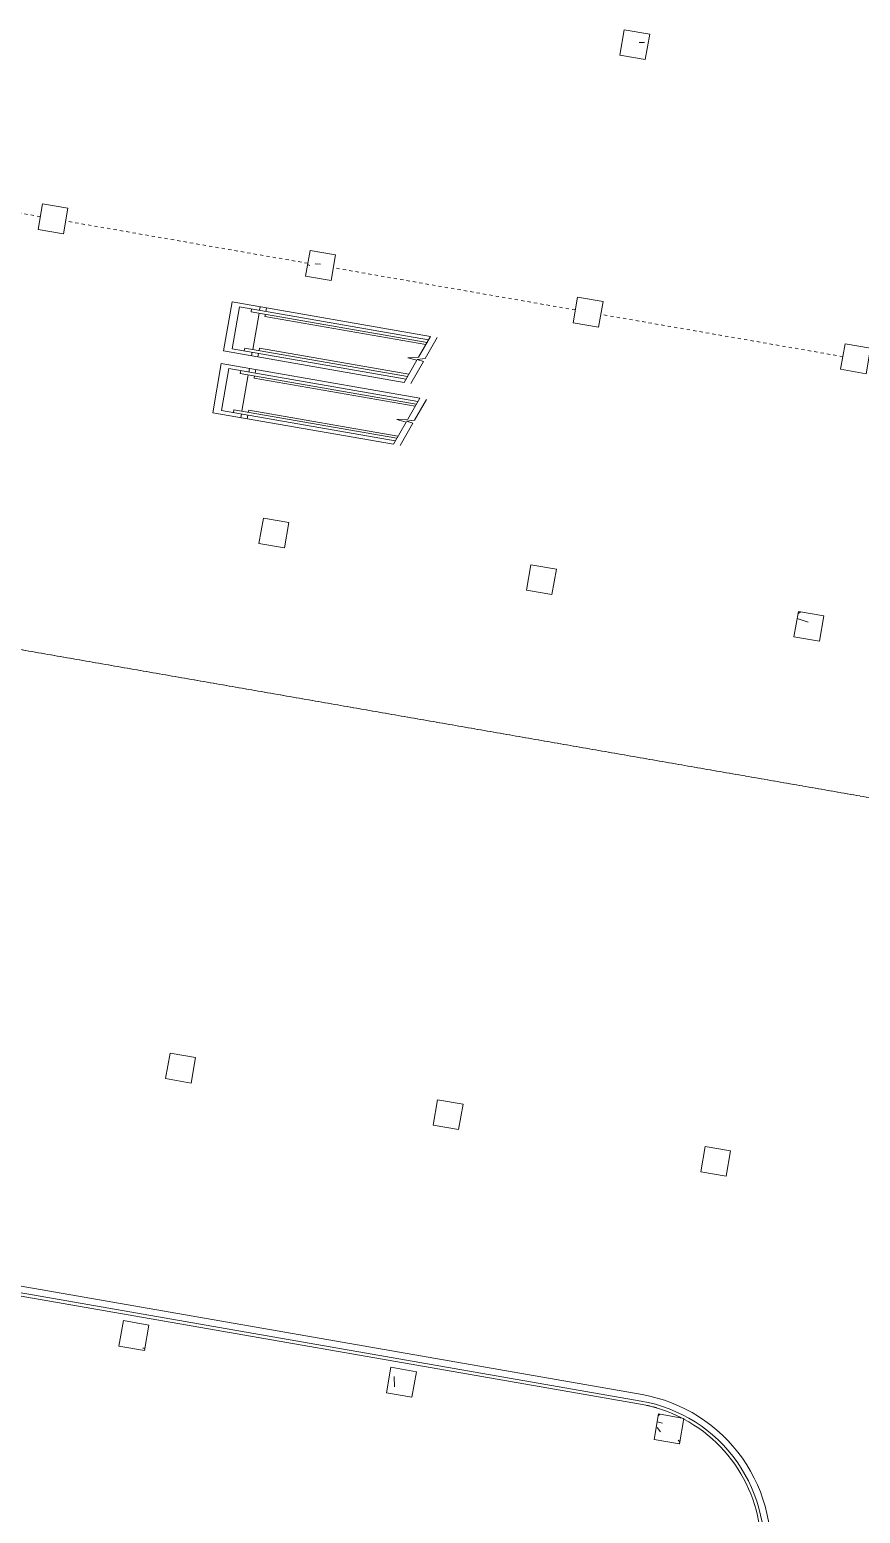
# Model space of a CAD drawing. Extents: x 274235 to 276654, y 142848 to 144425.
# Drawn here: x 276182.9 to 276208.6, y 143029.52 to 143075.41 of the extents above; entities that cross this region are included whole.
import ezdxf

# ---------------------------------------------------------------- set-up
doc = ezdxf.new("R2010")
doc.units = 0
doc.header["$LTSCALE"] = 1.5
doc.linetypes.add('ACM-G-HIDDEN2', pattern=[4.762500000000001, 3.175000000000001, -1.5875])
doc.linetypes.add('Hidden 1_32_', pattern=[1.3890625, 0.7937500000000002, -0.5953125])
doc.layers.get('0').update_dxf_attribs({"linetype": 'CONTINUOUS', "lineweight": 0})
for name, color, linetype, lineweight in [('_ACM-A-DETL', 7, 'CONTINUOUS', 5), ('_ACM-A-OTHER', 1, 'CONTINUOUS', 5), ('_ACM-A-WALL-FULL', 6, 'CONTINUOUS', 13), ('_ACM-S-STRU-CLOS', 5, 'CONTINUOUS', 5)]:
    doc.layers.add(name, color=color, linetype=linetype, lineweight=lineweight)

# ---------------------------------------------------------------- blocks, each defined once
blk = doc.blocks.new('M_Concrete-Rectangular-Column - 800 x 800mm-V11-B1_Working')
at = {"layer": '_ACM-A-DETL', "color": 250}
for p, q in [((400.0000000000002, 400.0000000000002), (-399.9999999999999, 400.0000000000002)), ((-399.9999999999999, 400.0000000000002), (-399.9999999999999, -399.9999999999999)), ((400.0000000000002, -399.9999999999999), (400.0000000000002, 400.0000000000002)), ((-399.9999999999999, -399.9999999999999), (400.0000000000002, -399.9999999999999))]:
    blk.add_line(p, q, dxfattribs=at)
blk = doc.blocks.new('M_Concrete-Rectangular-Column - 800 x 800mm-V12-B1_Working')
at = {"layer": '_ACM-A-DETL', "color": 250}
for p, q in [((400.0000000000002, 400.0000000000002), (-399.9999999999999, 400.0000000000002)), ((-399.9999999999999, 400.0000000000002), (-399.9999999999999, -399.9999999999999)), ((400.0000000000002, -399.9999999999999), (400.0000000000002, 400.0000000000002)), ((-399.9999999999999, -399.9999999999999), (400.0000000000002, -399.9999999999999))]:
    blk.add_line(p, q, dxfattribs=at)
blk = doc.blocks.new('M_Concrete-Rectangular-Column - 800 x 800mm-V13-B1_Working')
at = {"layer": '_ACM-S-STRU-CLOS'}
h = blk.add_hatch(dxfattribs=at)
h.set_pattern_fill('FP_8', color=256, style=0, pattern_type=2)
h.set_pattern_definition([(49.99999999999999, (-966604.1240000001, -646404.566), (3643.681986006824, -318.7812880006761), [381, -4191]), (355, (-966604.1240000001, -646404.566), (-704.8562580461121, 3821.135846227694), [304.8, -3352.8]), (100.451, (-966300.483, -646431.131), (2938.852362929117, 3502.332152374178), [323.8, -3561.801]), (46.184, (-966604.1240000001, -645388.566), (5421.581919880712, -840.8554984886337), [571.5, -6286.5]), (96.636, (-966152.325, -645458.636), (4748.051319755933, 4948.551449789822), [485.7, -5342.701999999999]), (351.184, (-966604.1240000001, -645388.566), (4748.100788072627, 4948.506072045693), [457.2, -5029.2]), (21, (-966096.1240000001, -645642.566), (3032.287836333134, -2045.304476687058), [381, -4191]), (326, (-966096.1240000001, -645642.566), (1236.042244531653, 3683.761809559103), [304.8, -3352.8]), (71.45100000000001, (-965843.433, -645813.0079999999), (4268.342513760047, 1638.424823382678), [323.8, -3561.801]), (37.50000000000001, (-966604.1240000001, -646404.566), (61.77206501183639, 1691.100777463062), [167.64, -3144.52, 167.64, -6601.46]), (37.50000000000001, (-966604.1240000001, -646404.566), (61.77206501183639, 1691.100777463062), [-3479.8, -3235.96, 167.64, -3197.86]), (7.499999999999999, (-966604.1240000001, -646404.566), (1336.393250206115, 2003.61149636239), [167.64, -1772.92, 167.64, -4351.02]), (7.499999999999999, (-966604.1240000001, -646404.566), (1336.393250206115, 2003.61149636239), [-2108.2, -3068.32, 167.64, -1115.06]), (327.5, (-967736.964, -646404.566), (2711.817807077548, -114.578640950727), [167.64, -1102.36, -9220.2]), (327.5, (-967736.964, -646404.566), (2711.817807077548, -114.578640950727), [-1270, 167.64, -3794.76, -5257.8]), (327.5, (-967736.964, -646404.566), (2711.817807077548, -114.578640950727), [-5232.4, 167.64, -5090.16]), (317.5, (-968244.964, -646404.566), (2962.585592803855, 508.5334453662156), [167.64, -1483.36, 167.64, -6197.6]), (317.5, (-968244.964, -646404.566), (2962.585592803855, 508.5334453662156), [-1818.64, -2463.8, 167.64, -3566.16])])
h.paths.add_polyline_path([(400.0000000009486, -399.9999999992507), (400.0000000009486, 400.0000000007407), (-399.9999999990774, 400.0000000007407), (-399.9999999990774, -399.9999999992507)])
at = {"layer": '_ACM-A-DETL', "color": 250}
for p, q in [((400.0000000000002, 400.0000000000002), (-399.9999999999999, 400.0000000000002)), ((-399.9999999999999, 400.0000000000002), (-399.9999999999999, -399.9999999999999)), ((400.0000000000002, -399.9999999999999), (400.0000000000002, 400.0000000000002)), ((-399.9999999999999, -399.9999999999999), (400.0000000000002, -399.9999999999999))]:
    blk.add_line(p, q, dxfattribs=at)
blk = doc.blocks.new('M_Concrete-Rectangular-Column - 800 x 800mm-V20-B1_Working')
at = {"layer": '_ACM-S-STRU-CLOS'}
h = blk.add_hatch(dxfattribs=at)
h.set_pattern_fill('FP_11', color=256, style=0, pattern_type=2)
h.set_pattern_definition([(49.99999999999999, (-958204.1240000001, -663204.566), (3643.681986006824, -318.7812880006761), [381, -4191]), (355, (-958204.1240000001, -663204.566), (-704.8562580461121, 3821.135846227694), [304.8, -3352.8]), (100.451, (-957900.483, -663231.131), (2938.852362929117, 3502.332152374178), [323.8, -3561.801]), (46.184, (-958204.1240000001, -662188.566), (5421.581919880712, -840.8554984886337), [571.5, -6286.5]), (96.636, (-957752.325, -662258.636), (4748.051319755933, 4948.551449789822), [485.7, -5342.701999999999]), (351.184, (-958204.1240000001, -662188.566), (4748.100788072627, 4948.506072045693), [457.2, -5029.2]), (21, (-957696.1240000001, -662442.566), (3032.287836333134, -2045.304476687058), [381, -4191]), (326, (-957696.1240000001, -662442.566), (1236.042244531653, 3683.761809559103), [304.8, -3352.8]), (71.45100000000001, (-957443.433, -662613.0079999999), (4268.342513760047, 1638.424823382678), [323.8, -3561.801]), (37.50000000000001, (-958204.1240000001, -663204.566), (61.77206501183639, 1691.100777463062), [167.64, -3144.52, 167.64, -6601.46]), (37.50000000000001, (-958204.1240000001, -663204.566), (61.77206501183639, 1691.100777463062), [-3479.8, -3235.96, 167.64, -3197.86]), (7.499999999999999, (-958204.1240000001, -663204.566), (1336.393250206115, 2003.61149636239), [167.64, -1772.92, 167.64, -4351.02]), (7.499999999999999, (-958204.1240000001, -663204.566), (1336.393250206115, 2003.61149636239), [-2108.2, -3068.32, 167.64, -1115.06]), (327.5, (-959336.964, -663204.566), (2711.817807077548, -114.578640950727), [167.64, -1102.36, -9220.2]), (327.5, (-959336.964, -663204.566), (2711.817807077548, -114.578640950727), [-1270, 167.64, -3794.76, -5257.8]), (327.5, (-959336.964, -663204.566), (2711.817807077548, -114.578640950727), [-5232.4, 167.64, -5090.16]), (317.5, (-959844.964, -663204.566), (2962.585592803855, 508.5334453662156), [167.64, -1483.36, 167.64, -6197.6]), (317.5, (-959844.964, -663204.566), (2962.585592803855, 508.5334453662156), [-1818.64, -2463.8, 167.64, -3566.16])])
h.paths.add_polyline_path([(400.0000000010179, -399.99999999932), (400.0000000010179, 400.0000000006714), (-399.9999999989388, 400.0000000006714), (-399.9999999989388, -399.99999999932)])
at = {"layer": '_ACM-A-DETL', "color": 250}
for p, q in [((400.0000000000002, 400.0000000000002), (-399.9999999999999, 400.0000000000002)), ((-399.9999999999999, 400.0000000000002), (-399.9999999999999, -399.9999999999999)), ((400.0000000000002, -399.9999999999999), (400.0000000000002, 400.0000000000002)), ((-399.9999999999999, -399.9999999999999), (400.0000000000002, -399.9999999999999))]:
    blk.add_line(p, q, dxfattribs=at)
blk = doc.blocks.new('M_Concrete-Rectangular-Column - 800 x 800mm-V151-B1_Working')
at = {"layer": '_ACM-S-STRU-CLOS'}
h = blk.add_hatch(dxfattribs=at)
h.set_pattern_fill('FP_95', color=256, style=0, pattern_type=2)
h.set_pattern_definition([(49.99999999999999, (-949804.1240000001, -654804.566), (3643.681986006824, -318.7812880006761), [381, -4191]), (355, (-949804.1240000001, -654804.566), (-704.8562580461121, 3821.135846227694), [304.8, -3352.8]), (100.451, (-949500.484, -654831.131), (2938.852362929117, 3502.332152374178), [323.8, -3561.801]), (46.184, (-949804.1240000001, -653788.566), (5421.581919880712, -840.8554984886337), [571.5, -6286.5]), (96.636, (-949352.325, -653858.636), (4748.051319755933, 4948.551449789822), [485.7, -5342.701999999999]), (351.184, (-949804.1240000001, -653788.566), (4748.100788072627, 4948.506072045693), [457.2, -5029.2]), (21, (-949296.1240000001, -654042.566), (3032.287836333134, -2045.304476687058), [381, -4191]), (326, (-949296.1240000001, -654042.566), (1236.042244531653, 3683.761809559103), [304.8, -3352.8]), (71.45100000000001, (-949043.433, -654213.0079999999), (4268.342513760047, 1638.424823382678), [323.8, -3561.801]), (37.50000000000001, (-949804.1240000001, -654804.566), (61.77206501183639, 1691.100777463062), [167.64, -3144.52, 167.64, -6601.46]), (37.50000000000001, (-949804.1240000001, -654804.566), (61.77206501183639, 1691.100777463062), [-3479.8, -3235.96, 167.64, -3197.86]), (7.499999999999999, (-949804.1240000001, -654804.566), (1336.393250206115, 2003.61149636239), [167.64, -1772.92, 167.64, -4351.02]), (7.499999999999999, (-949804.1240000001, -654804.566), (1336.393250206115, 2003.61149636239), [-2108.2, -3068.32, 167.64, -1115.06]), (327.5, (-950936.964, -654804.566), (2711.817807077548, -114.578640950727), [167.64, -1102.36, -9220.2]), (327.5, (-950936.964, -654804.566), (2711.817807077548, -114.578640950727), [-1270, 167.64, -3794.76, -5257.8]), (327.5, (-950936.964, -654804.566), (2711.817807077548, -114.578640950727), [-5232.4, 167.64, -5090.16]), (317.5, (-951444.964, -654804.566), (2962.585592803855, 508.5334453662156), [167.64, -1483.36, 167.64, -6197.6]), (317.5, (-951444.964, -654804.566), (2962.585592803855, 508.5334453662156), [-1818.64, -2463.8, 167.64, -3566.16])])
h.paths.add_polyline_path([(400.0000000010179, -399.9999999993547), (400.0000000010179, 400.0000000006368), (-399.9999999990081, 400.0000000006368), (-399.9999999990081, -399.9999999993547)])
at = {"layer": '_ACM-A-DETL', "color": 250}
for p, q in [((400.0000000000002, 400.0000000000002), (-399.9999999999999, 400.0000000000002)), ((-399.9999999999999, 400.0000000000002), (-399.9999999999999, -399.9999999999999)), ((400.0000000000002, -399.9999999999999), (400.0000000000002, 400.0000000000002)), ((-399.9999999999999, -399.9999999999999), (400.0000000000002, -399.9999999999999))]:
    blk.add_line(p, q, dxfattribs=at)
blk = doc.blocks.new('M_Concrete-Rectangular-Column - 800 x 800mm-V152-B1_Working')
at = {"layer": '_ACM-A-DETL', "color": 250}
for p, q in [((400.0000000000002, 400.0000000000002), (-399.9999999999999, 400.0000000000002)), ((-399.9999999999999, 400.0000000000002), (-399.9999999999999, -399.9999999999999)), ((400.0000000000002, -399.9999999999999), (400.0000000000002, 400.0000000000002)), ((-399.9999999999999, -399.9999999999999), (400.0000000000002, -399.9999999999999))]:
    blk.add_line(p, q, dxfattribs=at)
blk = doc.blocks.new('M_Concrete-Rectangular-Column - 800 x 800mm-V153-B1_Working')
at = {"layer": '_ACM-A-DETL', "color": 250}
for p, q in [((400.0000000000002, 400.0000000000002), (-399.9999999999999, 400.0000000000002)), ((-399.9999999999999, 400.0000000000002), (-399.9999999999999, -399.9999999999999)), ((400.0000000000002, -399.9999999999999), (400.0000000000002, 400.0000000000002)), ((-399.9999999999999, -399.9999999999999), (400.0000000000002, -399.9999999999999))]:
    blk.add_line(p, q, dxfattribs=at)
blk = doc.blocks.new('M_Concrete-Rectangular-Column - 800 x 800mm-V160-B1_Working')
at = {"layer": '_ACM-S-STRU-CLOS'}
h = blk.add_hatch(dxfattribs=at)
h.set_pattern_fill('FP_102', color=256, style=0, pattern_type=2)
h.set_pattern_definition([(49.99999999999999, (-966604.1240000001, -629604.566), (3643.681986006824, -318.7812880006761), [381, -4191]), (355, (-966604.1240000001, -629604.566), (-704.8562580461121, 3821.135846227694), [304.8, -3352.8]), (100.451, (-966300.483, -629631.131), (2938.852362929117, 3502.332152374178), [323.8, -3561.801]), (46.184, (-966604.1240000001, -628588.566), (5421.581919880712, -840.8554984886337), [571.5, -6286.5]), (96.636, (-966152.325, -628658.636), (4748.051319755933, 4948.551449789822), [485.7, -5342.701999999999]), (351.184, (-966604.1240000001, -628588.566), (4748.100788072627, 4948.506072045693), [457.2, -5029.2]), (21, (-966096.1240000001, -628842.566), (3032.287836333134, -2045.304476687058), [381, -4191]), (326, (-966096.1240000001, -628842.566), (1236.042244531653, 3683.761809559103), [304.8, -3352.8]), (71.45100000000001, (-965843.433, -629013.0079999999), (4268.342513760047, 1638.424823382678), [323.8, -3561.801]), (37.50000000000001, (-966604.1240000001, -629604.566), (61.77206501183639, 1691.100777463062), [167.64, -3144.52, 167.64, -6601.46]), (37.50000000000001, (-966604.1240000001, -629604.566), (61.77206501183639, 1691.100777463062), [-3479.8, -3235.96, 167.64, -3197.86]), (7.499999999999999, (-966604.1240000001, -629604.566), (1336.393250206115, 2003.61149636239), [167.64, -1772.92, 167.64, -4351.02]), (7.499999999999999, (-966604.1240000001, -629604.566), (1336.393250206115, 2003.61149636239), [-2108.2, -3068.32, 167.64, -1115.06]), (327.5, (-967736.964, -629604.566), (2711.817807077548, -114.578640950727), [167.64, -1102.36, -9220.2]), (327.5, (-967736.964, -629604.566), (2711.817807077548, -114.578640950727), [-1270, 167.64, -3794.76, -5257.8]), (327.5, (-967736.964, -629604.566), (2711.817807077548, -114.578640950727), [-5232.4, 167.64, -5090.16]), (317.5, (-968244.964, -629604.566), (2962.585592803855, 508.5334453662156), [167.64, -1483.36, 167.64, -6197.6]), (317.5, (-968244.964, -629604.566), (2962.585592803855, 508.5334453662156), [-1818.64, -2463.8, 167.64, -3566.16])])
h.paths.add_polyline_path([(400.0000000009486, -399.9999999993893), (400.0000000009486, 400.0000000006021), (-399.9999999990081, 400.0000000006021), (-399.9999999990081, -399.9999999993893)])
at = {"layer": '_ACM-A-DETL', "color": 250}
for p, q in [((400.0000000000002, 400.0000000000002), (-399.9999999999999, 400.0000000000002)), ((-399.9999999999999, 400.0000000000002), (-399.9999999999999, -399.9999999999999)), ((400.0000000000002, -399.9999999999999), (400.0000000000002, 400.0000000000002)), ((-399.9999999999999, -399.9999999999999), (400.0000000000002, -399.9999999999999))]:
    blk.add_line(p, q, dxfattribs=at)
blk = doc.blocks.new('M_Concrete-Rectangular-Column - 800 x 800mm-V161-B1_Working')
at = {"layer": '_ACM-A-DETL', "color": 250}
for p, q in [((400.0000000000002, 400.0000000000002), (-399.9999999999999, 400.0000000000002)), ((-399.9999999999999, 400.0000000000002), (-399.9999999999999, -399.9999999999999)), ((400.0000000000002, -399.9999999999999), (400.0000000000002, 400.0000000000002)), ((-399.9999999999999, -399.9999999999999), (400.0000000000002, -399.9999999999999))]:
    blk.add_line(p, q, dxfattribs=at)
blk = doc.blocks.new('M_Concrete-Rectangular-Column - 800 x 800mm-V162-B1_Working')
at = {"layer": '_ACM-A-DETL', "color": 250}
for p, q in [((400.0000000000002, 400.0000000000002), (-399.9999999999999, 400.0000000000002)), ((-399.9999999999999, 400.0000000000002), (-399.9999999999999, -399.9999999999999)), ((400.0000000000002, -399.9999999999999), (400.0000000000002, 400.0000000000002)), ((-399.9999999999999, -399.9999999999999), (400.0000000000002, -399.9999999999999))]:
    blk.add_line(p, q, dxfattribs=at)
blk = doc.blocks.new('M_Concrete-Rectangular-Column - 800 x 800mm-V172-B1_Working')
at = {"layer": '_ACM-S-STRU-CLOS'}
h = blk.add_hatch(dxfattribs=at)
h.set_pattern_fill('FP_109', color=256, style=0, pattern_type=2)
h.set_pattern_definition([(49.99999999999999, (-966604.1240000001, -621204.566), (3643.681986006824, -318.7812880006761), [381, -4191]), (355, (-966604.1240000001, -621204.566), (-704.8562580461121, 3821.135846227694), [304.8, -3352.8]), (100.451, (-966300.483, -621231.131), (2938.852362929117, 3502.332152374178), [323.8, -3561.801]), (46.184, (-966604.1240000001, -620188.566), (5421.581919880712, -840.8554984886337), [571.5, -6286.5]), (96.636, (-966152.325, -620258.636), (4748.051319755933, 4948.551449789822), [485.7, -5342.701999999999]), (351.184, (-966604.1240000001, -620188.566), (4748.100788072627, 4948.506072045693), [457.2, -5029.2]), (21, (-966096.1240000001, -620442.566), (3032.287836333134, -2045.304476687058), [381, -4191]), (326, (-966096.1240000001, -620442.566), (1236.042244531653, 3683.761809559103), [304.8, -3352.8]), (71.45100000000001, (-965843.433, -620613.0079999999), (4268.342513760047, 1638.424823382678), [323.8, -3561.801]), (37.50000000000001, (-966604.1240000001, -621204.566), (61.77206501183639, 1691.100777463062), [167.64, -3144.52, 167.64, -6601.46]), (37.50000000000001, (-966604.1240000001, -621204.566), (61.77206501183639, 1691.100777463062), [-3479.8, -3235.96, 167.64, -3197.86]), (7.499999999999999, (-966604.1240000001, -621204.566), (1336.393250206115, 2003.61149636239), [167.64, -1772.92, 167.64, -4351.02]), (7.499999999999999, (-966604.1240000001, -621204.566), (1336.393250206115, 2003.61149636239), [-2108.2, -3068.32, 167.64, -1115.06]), (327.5, (-967736.964, -621204.566), (2711.817807077548, -114.578640950727), [167.64, -1102.36, -9220.2]), (327.5, (-967736.964, -621204.566), (2711.817807077548, -114.578640950727), [-1270, 167.64, -3794.76, -5257.8]), (327.5, (-967736.964, -621204.566), (2711.817807077548, -114.578640950727), [-5232.4, 167.64, -5090.16]), (317.5, (-968244.964, -621204.566), (2962.585592803855, 508.5334453662156), [167.64, -1483.36, 167.64, -6197.6]), (317.5, (-968244.964, -621204.566), (2962.585592803855, 508.5334453662156), [-1818.64, -2463.8, 167.64, -3566.16])])
h.paths.add_polyline_path([(400.0000000009486, -399.9999999993893), (400.0000000009486, 400.0000000006368), (-399.9999999990081, 400.0000000006368), (-399.9999999990081, -399.9999999993893)])
at = {"layer": '_ACM-A-DETL', "color": 250}
for p, q in [((400.0000000000002, 400.0000000000002), (-399.9999999999999, 400.0000000000002)), ((-399.9999999999999, 400.0000000000002), (-399.9999999999999, -399.9999999999999)), ((400.0000000000002, -399.9999999999999), (400.0000000000002, 400.0000000000002)), ((-399.9999999999999, -399.9999999999999), (400.0000000000002, -399.9999999999999))]:
    blk.add_line(p, q, dxfattribs=at)
blk = doc.blocks.new('M_Concrete-Rectangular-Column - 800 x 800mm-V173-B1_Working')
at = {"layer": '_ACM-S-STRU-CLOS'}
h = blk.add_hatch(dxfattribs=at)
h.set_pattern_fill('FP_110', color=256, style=0, pattern_type=2)
h.set_pattern_definition([(49.99999999999999, (-958204.1240000001, -621204.566), (3643.681986006824, -318.7812880006761), [381, -4191]), (355, (-958204.1240000001, -621204.566), (-704.8562580461121, 3821.135846227694), [304.8, -3352.8]), (100.451, (-957900.483, -621231.131), (2938.852362929117, 3502.332152374178), [323.8, -3561.801]), (46.184, (-958204.1240000001, -620188.566), (5421.581919880712, -840.8554984886337), [571.5, -6286.5]), (96.636, (-957752.325, -620258.636), (4748.051319755933, 4948.551449789822), [485.7, -5342.701999999999]), (351.184, (-958204.1240000001, -620188.566), (4748.100788072627, 4948.506072045693), [457.2, -5029.2]), (21, (-957696.1240000001, -620442.566), (3032.287836333134, -2045.304476687058), [381, -4191]), (326, (-957696.1240000001, -620442.566), (1236.042244531653, 3683.761809559103), [304.8, -3352.8]), (71.45100000000001, (-957443.433, -620613.0079999999), (4268.342513760047, 1638.424823382678), [323.8, -3561.801]), (37.50000000000001, (-958204.1240000001, -621204.566), (61.77206501183639, 1691.100777463062), [167.64, -3144.52, 167.64, -6601.46]), (37.50000000000001, (-958204.1240000001, -621204.566), (61.77206501183639, 1691.100777463062), [-3479.8, -3235.96, 167.64, -3197.86]), (7.499999999999999, (-958204.1240000001, -621204.566), (1336.393250206115, 2003.61149636239), [167.64, -1772.92, 167.64, -4351.02]), (7.499999999999999, (-958204.1240000001, -621204.566), (1336.393250206115, 2003.61149636239), [-2108.2, -3068.32, 167.64, -1115.06]), (327.5, (-959336.964, -621204.566), (2711.817807077548, -114.578640950727), [167.64, -1102.36, -9220.2]), (327.5, (-959336.964, -621204.566), (2711.817807077548, -114.578640950727), [-1270, 167.64, -3794.76, -5257.8]), (327.5, (-959336.964, -621204.566), (2711.817807077548, -114.578640950727), [-5232.4, 167.64, -5090.16]), (317.5, (-959844.964, -621204.566), (2962.585592803855, 508.5334453662156), [167.64, -1483.36, 167.64, -6197.6]), (317.5, (-959844.964, -621204.566), (2962.585592803855, 508.5334453662156), [-1818.64, -2463.8, 167.64, -3566.16])])
h.paths.add_polyline_path([(400.0000000009486, -399.9999999993547), (400.0000000009486, 400.0000000006714), (-399.9999999990081, 400.0000000006714), (-399.9999999990081, -399.9999999993547)])
at = {"layer": '_ACM-A-DETL', "color": 250}
for p, q in [((400.0000000000002, 400.0000000000002), (-399.9999999999999, 400.0000000000002)), ((-399.9999999999999, 400.0000000000002), (-399.9999999999999, -399.9999999999999)), ((400.0000000000002, -399.9999999999999), (400.0000000000002, 400.0000000000002)), ((-399.9999999999999, -399.9999999999999), (400.0000000000002, -399.9999999999999))]:
    blk.add_line(p, q, dxfattribs=at)
blk = doc.blocks.new('M_Concrete-Rectangular-Column - 800 x 800mm-V174-B1_Working')
at = {"layer": '_ACM-S-STRU-CLOS'}
h = blk.add_hatch(dxfattribs=at)
h.set_pattern_fill('FP_111', color=256, style=0, pattern_type=2)
h.set_pattern_definition([(49.99999999999999, (-949804.1240000001, -621204.566), (3643.681986006824, -318.7812880006761), [381, -4191]), (355, (-949804.1240000001, -621204.566), (-704.8562580461121, 3821.135846227694), [304.8, -3352.8]), (100.451, (-949500.484, -621231.131), (2938.852362929117, 3502.332152374178), [323.8, -3561.801]), (46.184, (-949804.1240000001, -620188.566), (5421.581919880712, -840.8554984886337), [571.5, -6286.5]), (96.636, (-949352.325, -620258.636), (4748.051319755933, 4948.551449789822), [485.7, -5342.701999999999]), (351.184, (-949804.1240000001, -620188.566), (4748.100788072627, 4948.506072045693), [457.2, -5029.2]), (21, (-949296.1240000001, -620442.566), (3032.287836333134, -2045.304476687058), [381, -4191]), (326, (-949296.1240000001, -620442.566), (1236.042244531653, 3683.761809559103), [304.8, -3352.8]), (71.45100000000001, (-949043.433, -620613.0079999999), (4268.342513760047, 1638.424823382678), [323.8, -3561.801]), (37.50000000000001, (-949804.1240000001, -621204.566), (61.77206501183639, 1691.100777463062), [167.64, -3144.52, 167.64, -6601.46]), (37.50000000000001, (-949804.1240000001, -621204.566), (61.77206501183639, 1691.100777463062), [-3479.8, -3235.96, 167.64, -3197.86]), (7.499999999999999, (-949804.1240000001, -621204.566), (1336.393250206115, 2003.61149636239), [167.64, -1772.92, 167.64, -4351.02]), (7.499999999999999, (-949804.1240000001, -621204.566), (1336.393250206115, 2003.61149636239), [-2108.2, -3068.32, 167.64, -1115.06]), (327.5, (-950936.964, -621204.566), (2711.817807077548, -114.578640950727), [167.64, -1102.36, -9220.2]), (327.5, (-950936.964, -621204.566), (2711.817807077548, -114.578640950727), [-1270, 167.64, -3794.76, -5257.8]), (327.5, (-950936.964, -621204.566), (2711.817807077548, -114.578640950727), [-5232.4, 167.64, -5090.16]), (317.5, (-951444.964, -621204.566), (2962.585592803855, 508.5334453662156), [167.64, -1483.36, 167.64, -6197.6]), (317.5, (-951444.964, -621204.566), (2962.585592803855, 508.5334453662156), [-1818.64, -2463.8, 167.64, -3566.16])])
h.paths.add_polyline_path([(400.0000000009486, -399.9999999993893), (400.0000000009486, 400.0000000006368), (-399.9999999990774, 400.0000000006368), (-399.9999999990774, -399.9999999993893)])
at = {"layer": '_ACM-A-DETL', "color": 250}
for p, q in [((400.0000000000002, 400.0000000000002), (-399.9999999999999, 400.0000000000002)), ((-399.9999999999999, 400.0000000000002), (-399.9999999999999, -399.9999999999999)), ((400.0000000000002, -399.9999999999999), (400.0000000000002, 400.0000000000002)), ((-399.9999999999999, -399.9999999999999), (400.0000000000002, -399.9999999999999))]:
    blk.add_line(p, q, dxfattribs=at)
blk = doc.blocks.new('M_Concrete-Rectangular-Column - 800 x 800mm-V1128-B1_Working')
at = {"layer": '_ACM-S-STRU-CLOS'}
h = blk.add_hatch(dxfattribs=at)
h.set_pattern_fill('FP_705', color=256, style=0, pattern_type=2)
h.set_pattern_definition([(49.99999999999999, (-941404.1240000001, -654804.566), (3643.681986006824, -318.7812880006761), [381, -4191]), (355, (-941404.1240000001, -654804.566), (-704.8562580461121, 3821.135846227694), [304.8, -3352.8]), (100.451, (-941100.484, -654831.131), (2938.852362929117, 3502.332152374178), [323.8, -3561.801]), (46.184, (-941404.1240000001, -653788.566), (5421.581919880712, -840.8554984886337), [571.5, -6286.5]), (96.636, (-940952.325, -653858.636), (4748.051319755933, 4948.551449789822), [485.7, -5342.701999999999]), (351.184, (-941404.1240000001, -653788.566), (4748.100788072627, 4948.506072045693), [457.2, -5029.2]), (21, (-940896.1240000001, -654042.566), (3032.287836333134, -2045.304476687058), [381, -4191]), (326, (-940896.1240000001, -654042.566), (1236.042244531653, 3683.761809559103), [304.8, -3352.8]), (71.45100000000001, (-940643.433, -654213.0079999999), (4268.342513760047, 1638.424823382678), [323.8, -3561.801]), (37.50000000000001, (-941404.1240000001, -654804.566), (61.77206501183639, 1691.100777463062), [167.64, -3144.52, 167.64, -6601.46]), (37.50000000000001, (-941404.1240000001, -654804.566), (61.77206501183639, 1691.100777463062), [-3479.8, -3235.96, 167.64, -3197.86]), (7.499999999999999, (-941404.1240000001, -654804.566), (1336.393250206115, 2003.61149636239), [167.64, -1772.92, 167.64, -4351.02]), (7.499999999999999, (-941404.1240000001, -654804.566), (1336.393250206115, 2003.61149636239), [-2108.2, -3068.32, 167.64, -1115.06]), (327.5, (-942536.964, -654804.566), (2711.817807077548, -114.578640950727), [167.64, -1102.36, -9220.2]), (327.5, (-942536.964, -654804.566), (2711.817807077548, -114.578640950727), [-1270, 167.64, -3794.76, -5257.8]), (327.5, (-942536.964, -654804.566), (2711.817807077548, -114.578640950727), [-5232.4, 167.64, -5090.16]), (317.5, (-943044.964, -654804.566), (2962.585592803855, 508.5334453662156), [167.64, -1483.36, 167.64, -6197.6]), (317.5, (-943044.964, -654804.566), (2962.585592803855, 508.5334453662156), [-1818.64, -2463.8, 167.64, -3566.16])])
h.paths.add_polyline_path([(400.0000000007407, -399.9999999993547), (400.0000000007407, 400.0000000006368), (-399.999999999216, 400.0000000006368), (-399.999999999216, -399.9999999993547)])
at = {"layer": '_ACM-A-DETL', "color": 250}
for p, q in [((400.0000000000002, 400.0000000000002), (-399.9999999999999, 400.0000000000002)), ((-399.9999999999999, 400.0000000000002), (-399.9999999999999, -399.9999999999999)), ((400.0000000000002, -399.9999999999999), (400.0000000000002, 400.0000000000002)), ((-399.9999999999999, -399.9999999999999), (400.0000000000002, -399.9999999999999))]:
    blk.add_line(p, q, dxfattribs=at)
blk = doc.blocks.new('acm_Generic Model-Escalator-2D Linework - S1000-3813450-B1_Working')
at = {"layer": '_ACM-A-OTHER'}
for p, q in [((6230.478371640827, 769.9999999999797), (0, 769.9999999999797)), ((0, 769.9999999999797), (0, -770.0000000000167)), ((249.9999999999995, 660.0000000000019), (6190.441645871551, 660.0000000000019)), ((249.9999999999995, 660.0000000000019), (249.9999999999995, -659.9999999999976)), ((630.0000000000008, 660.000000000002), (630.0000000000008, 570.0000000000019)), ((630.0000000000008, 570.0000000000019), (6157.684324787593, 570.0000000000019)), ((880.0000000000047, 769.9999999999972), (880.0000000000047, 660.000000000002)), ((880.0000000000176, 570.0000000000019), (880.0000000000176, -569.9999999999976)), ((1080.000000000007, 769.9999999999972), (1080.000000000007, 660.000000000002)), ((1080.000000000005, 570.0000000000019), (1080.000000000005, 500.0000000000024)), ((1080.000000000005, 500.0000000000024), (6132.206408388959, 500.0000000000024)), ((6230.478371640833, 769.9999999999999), (5975.699207654493, 70.00000000000101)), ((6188.534762149678, 70.00000000000148), (6443.313926136021, 769.9999999999999)), ((5975.699207654493, 70.00000000000105), (5648.766060642583, 8.459899447643693e-14)), ((5648.766060642583, 8.459899447643693e-14), (5939.30218422787, -29.99999999999854)), ((5950.221291255859, 8.340642349493146e-14), (6188.534762149676, 70.00000000000118)), ((5950.221291255859, 8.340642349493146e-14), (6152.13773872306, -29.99999999999854)), ((5939.30218422787, -29.99999999999859), (5669.964210870879, -769.9999999999995)), ((5882.799765366063, -769.9999999999995), (6152.137738723054, -29.99999999999859)), ((0, -770.0000000000167), (5669.964210870876, -770.0000000000167)), ((249.9999999999995, -659.9999999999976), (5710.000936640165, -659.9999999999976)), ((5742.758257724121, -569.9999999999976), (630.0000000000008, -569.9999999999976)), ((630.0000000000008, -569.9999999999976), (5742.758257724121, -569.9999999999976)), ((630.0000000000008, -659.9999999999976), (630.0000000000008, -569.9999999999976)), ((880.0000000000219, -659.9999999999976), (880.0000000000219, -770.000000000001)), ((1080.000000000005, -500.0000000000027), (1080.000000000005, -569.9999999999977)), ((1080.000000000005, -500.0000000000027), (5768.236174122754, -500.0000000000027)), ((1080.000000000022, -659.9999999999976), (1080.000000000022, -770.0000000000053))]:
    blk.add_line(p, q, dxfattribs=at)
blk = doc.blocks.new('BASEMENT20250512')
at = {"layer": '_ACM-A-DETL', "color": 250, "linetype": 'Hidden 1_32_'}
for p, q in [((941004.1236596915, 654804.5656378128), (933404.1236894695, 654804.5656378128)), ((949404.1236299141, 654804.5656378128), (941804.1236596915, 654804.5656378128)), ((957804.1236001363, 654804.5656378128), (950204.123629914, 654804.5656378128)), ((966204.1235703584, 654804.5656378127), (958604.1236001361, 654804.5656378127)), ((881666.0647941624, 641504.5656675986), (992656.9019932442, 641504.5656675907))]:
    blk.add_line(p, q, dxfattribs=at)
at = {"layer": '_ACM-A-DETL', "color": 250, "linetype": 'ACM-G-HIDDEN2'}
blk.add_line((992656.9019932441, 641504.5656675908), (881666.0647941623, 641504.5656675985), dxfattribs=at)
blk.add_arc((965704.1236039482, 617304.5646525464), 4499.999997728433, 84.87750896076109, 89.26208099209704, dxfattribs=at)
at = {"layer": '_ACM-A-WALL-FULL', "lineweight": 9}
for p, q in [((965604.1235649451, 622104.5646991321), (908804.1238031681, 622104.5646350764)), ((908804.1238035064, 621804.5646350764), (965604.1235652834, 621804.5646991321))]:
    blk.add_line(p, q, dxfattribs=at)
at = {"layer": '_ACM-A-WALL-FULL'}
blk.add_line((908804.1238033937, 621904.5646350763), (965604.1235651706, 621904.5646991321), dxfattribs=at)
at = {"layer": '_ACM-A-WALL-FULL', "lineweight": 9}
for radius, start, end in [(4800, 0, 90.00000006461526), (4500.000000000141, 72.90776257298879, 90.00000006461778), (4499.999999999896, 0, 71.87270053420815)]:
    blk.add_arc((965604.1235703584, 617304.5646991321), radius, start, end, dxfattribs=at)
at = {"layer": '_ACM-A-WALL-FULL'}
blk.add_arc((965604.1235703584, 617304.5646991321), 4600, 0, 90.00000006461593, dxfattribs=at)
at = {"layer": '_ACM-A-OTHER'}
for p in [(947302.5877347329, 652457.0185242946), (947302.5877347329, 650517.0185242947)]:
    blk.add_blockref('acm_Generic Model-Escalator-2D Linework - S1000-3813450-B1_Working', p, dxfattribs=at)
at = {"layer": '_ACM-S-STRU-CLOS'}
for name, p in [('M_Concrete-Rectangular-Column - 800 x 800mm-V20-B1_Working', (958204.1236001363, 663204.5656080354)), ('M_Concrete-Rectangular-Column - 800 x 800mm-V1128-B1_Working', (941404.1236596918, 654804.5656378131)), ('M_Concrete-Rectangular-Column - 800 x 800mm-V151-B1_Working', (949804.123629914, 654804.5656378131)), ('M_Concrete-Rectangular-Column - 800 x 800mm-V152-B1_Working', (958204.1236001363, 654804.5656378131)), ('M_Concrete-Rectangular-Column - 800 x 800mm-V153-B1_Working', (966604.1235703584, 654804.5656378131)), ('M_Concrete-Rectangular-Column - 800 x 800mm-V11-B1_Working', (949804.123629914, 646404.5656675909)), ('M_Concrete-Rectangular-Column - 800 x 800mm-V12-B1_Working', (958204.1236001363, 646404.5656675909)), ('M_Concrete-Rectangular-Column - 800 x 800mm-V13-B1_Working', (966604.1235703584, 646404.5656675909)), ('M_Concrete-Rectangular-Column - 800 x 800mm-V162-B1_Working', (949804.1236299141, 629604.5656973694)), ('M_Concrete-Rectangular-Column - 800 x 800mm-V161-B1_Working', (958204.1236001363, 629604.5656973694)), ('M_Concrete-Rectangular-Column - 800 x 800mm-V160-B1_Working', (966604.1235703583, 629604.5656973694)), ('M_Concrete-Rectangular-Column - 800 x 800mm-V174-B1_Working', (949804.1236299141, 621204.565727147)), ('M_Concrete-Rectangular-Column - 800 x 800mm-V173-B1_Working', (958204.1236001363, 621204.565727147)), ('M_Concrete-Rectangular-Column - 800 x 800mm-V172-B1_Working', (966604.1235703583, 621204.565727147))]:
    blk.add_blockref(name, p, dxfattribs=at)

msp = doc.modelspace()

# ---------------------------------------------------------------- block references
at = {"xscale": 0.0009999999999999994, "yscale": 0.001, "zscale": 0.001, "rotation": 350.1075696352769}
msp.add_blockref('BASEMENT20250512', (275143.7222229671, 142586.2208173259), dxfattribs=at)

doc.saveas('drawing.dxf')
